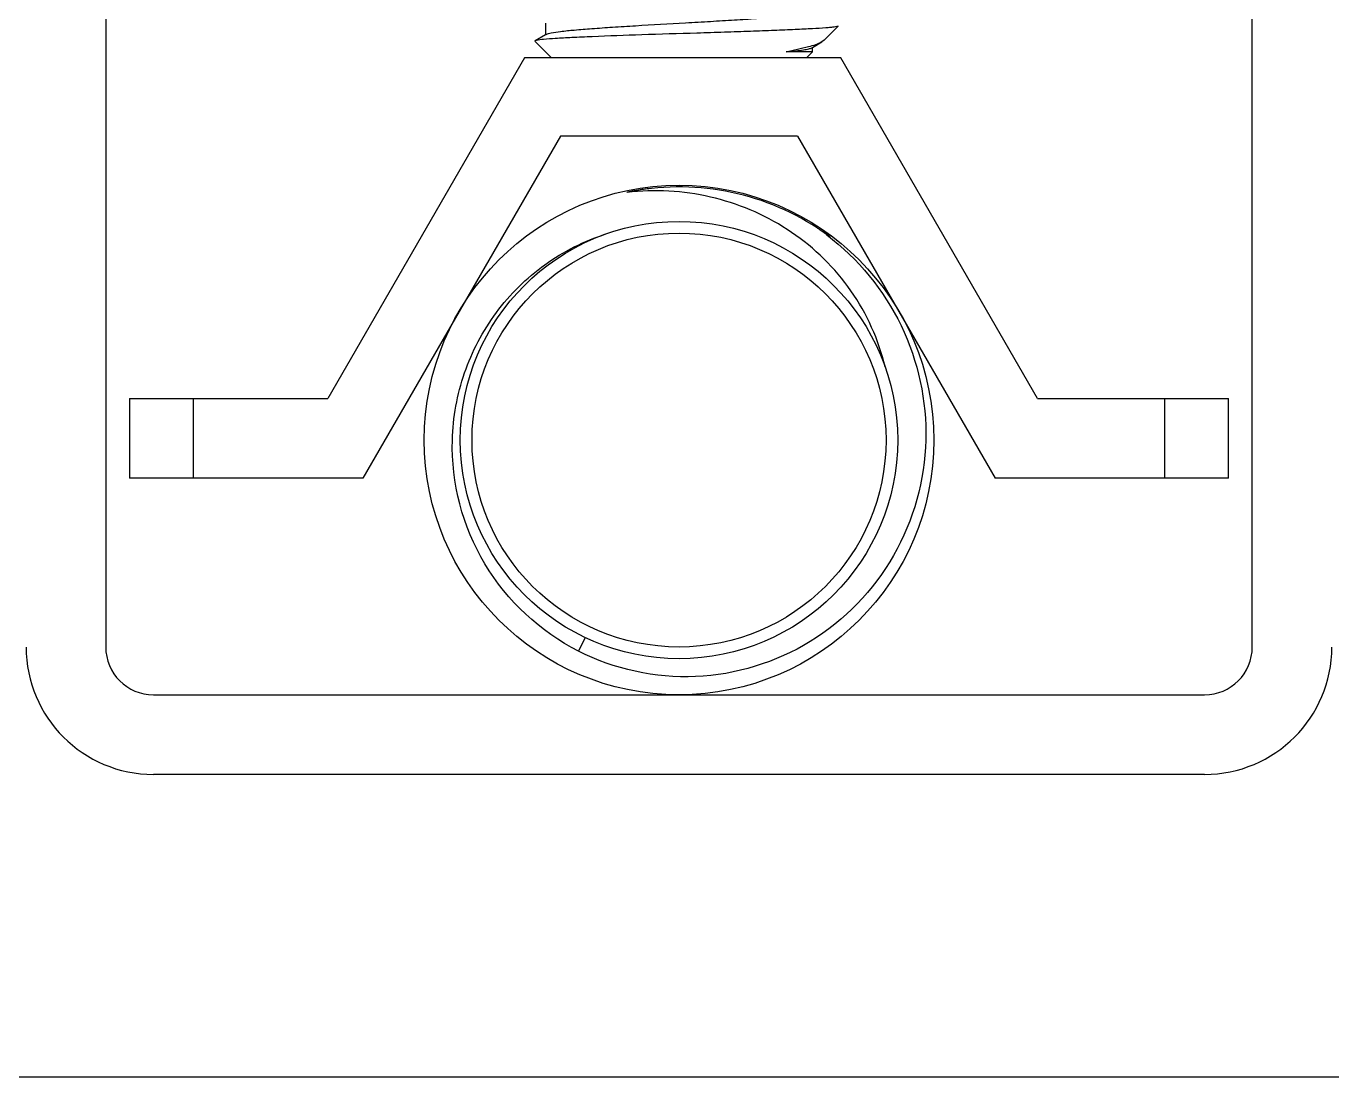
# Model space of a CAD drawing. Extents: x 27938 to 1507990, y 110129 to 923079.
# Drawn here: x 486060.3 to 486536.6, y 381981.9 to 382365.2 of the extents above; entities that cross this region are included whole.
import ezdxf

# ---------------------------------------------------------------- set-up
doc = ezdxf.new("R2010")
doc.units = 0
doc.header["$LTSCALE"] = 1000
doc.header["$MEASUREMENT"] = 0

msp = doc.modelspace()

# ---------------------------------------------------------------- linework, layer by layer
at = {"linetype": 'Continuous'}
for p, q in [((486089.38, 382522.04), (486089.38, 382138.71)), ((486507.56, 382138.71), (486507.56, 382522.04)), ((486249.8, 382366.3), (486249.8, 382362.08)), ((486250.03, 382362.22), (486249.8, 382362.08)), ((486351.36, 382360.04), (486356.55, 382365.23)), ((486356.55, 382365.23), (486356.5, 382365.19)), ((486245.97, 382359.86), (486245.91, 382359.7)), ((486252, 382353.61), (486245.91, 382359.7)), ((486249.8, 382362.08), (486245.97, 382359.86)), ((486346.91, 382357.32), (486347.14, 382357.46)), ((486347.14, 382357.46), (486350.54, 382359.44)), ((486347.14, 382355.82), (486347.14, 382357.46)), ((486351.36, 382360.04), (486350.54, 382359.44)), ((486242.16, 382353.61), (486170.4, 382229.32)), ((486357.45, 382353.61), (486242.16, 382353.61)), ((486347.14, 382355.82), (486337.51, 382355.82)), ((486344.93, 382353.61), (486347.14, 382355.82)), ((486429.21, 382229.32), (486357.45, 382353.61)), ((486255.21, 382325.04), (486183.17, 382200.28)), ((486341.73, 382325.04), (486255.21, 382325.04)), ((486341.73, 382325.04), (486413.76, 382200.28)), ((486352.1, 382289.27), (486352.29, 382289.13)), ((486352.29, 382289.13), (486352.39, 382289.05)), ((486353.48, 382288.39), (486353.62, 382288.29)), ((486098.09, 382229.32), (486098.09, 382200.28)), ((486098.09, 382229.32), (486170.4, 382229.32)), ((486121.32, 382229.32), (486121.32, 382200.28)), ((486429.21, 382229.32), (486498.84, 382229.32)), ((486475.61, 382200.28), (486475.61, 382229.32)), ((486498.84, 382200.28), (486498.84, 382229.32)), ((486183.17, 382200.28), (486098.09, 382200.28)), ((486498.84, 382200.28), (486413.76, 382200.28)), ((486264.2, 382142.18), (486261.83, 382137.19)), ((486106.8, 382121.29), (486191.16, 382121.29)), ((486191.16, 382121.29), (486490.13, 382121.29)), ((486207.93, 382092.25), (486106.8, 382092.25)), ((486490.13, 382092.25), (486207.93, 382092.25)), ((485479.54, 381981.9), (487117.4, 381981.9))]:
    msp.add_line(p, q, dxfattribs=at)
for radius in [92.93, 79.77, 75.5]:
    msp.add_circle((486298.47, 382214.22), radius, dxfattribs=at)
for centre, radius, start, end in [((486298.47, 382214.22), 92.35, 56.9142, 101.9142), ((486298.44, 382214.34), 92.22, 99.6229, 100.9604), ((486298.49, 382214.04), 92.53, 96.4409, 99.6221), ((486298.39, 382214.59), 91.97, 100.9605, 101.914), ((486289.78, 382213.56), 91.61, 95.2242, 96.5024), ((486296.74, 382215.84), 91.96, 54.7563, 55.46), ((486298.67, 382214.54), 91.97, 56.1178, 56.914), ((486296.62, 382215.68), 92.16, 52.9894, 54.7559), ((486298.58, 382214.39), 92.14, 55.3635, 56.1178), ((486298.44, 382214.2), 92.38, 53.431, 55.363), ((486106.8, 382138.71), 46.46, 180, 270), ((486106.8, 382138.71), 17.42, 180, 270), ((486490.13, 382138.71), 46.46, 270, 0), ((486490.13, 382138.71), 17.42, 270, 0)]:
    msp.add_arc(centre, radius, start, end, dxfattribs=at)
for points, knots in [([(486250.03, 382362.22), (486250.57, 382362.53), (486252.37, 382362.85), (486255.76, 382363.38), (486260.75, 382363.86), (486267.06, 382364.37), (486274.51, 382364.88), (486285.91, 382365.59), (486297.84, 382366.27), (486309.87, 382366.95), (486318.5, 382367.47), (486326.4, 382367.99), (486333.3, 382368.5), (486338.94, 382369), (486342.77, 382369.45), (486345.03, 382369.82), (486346.15, 382370.09), (486346.8, 382370.29), (486347.14, 382370.54), (486347.14, 382370.66)], [0, 0, 0, 0, 0.018976, 0.054803, 0.106452, 0.172137, 0.249523, 0.33584, 0.522662, 0.616451, 0.705988, 0.788055, 0.85971, 0.918396, 0.962045, 0.977754, 0.989231, 0.996485, 1, 1, 1, 1]), ([(486356.5, 382365.19), (486356.36, 382365.11), (486355.88, 382365.01), (486354.98, 382364.85), (486353.62, 382364.71), (486350.98, 382364.48), (486346.68, 382364.22), (486340.44, 382363.92), (486332.88, 382363.61), (486324.26, 382363.3), (486314.85, 382362.99), (486301.63, 382362.56), (486285.56, 382362.06), (486270.34, 382361.53), (486259.84, 382361.07), (486253.91, 382360.76), (486249.62, 382360.44), (486247.33, 382360.21), (486246.5, 382360.03)], [0, 0, 0, 0, 0.004521, 0.012961, 0.025337, 0.041576, 0.085186, 0.142522, 0.21184, 0.290971, 0.377381, 0.468257, 0.651262, 0.815293, 0.882867, 0.937432, 0.976969, 1, 1, 1, 1]), ([(486246.5, 382360.03), (486246.44, 382360.02), (486246.26, 382359.98), (486246.08, 382359.93), (486245.97, 382359.86)], [0, 0, 0, 0, 0.327761, 1, 1, 1, 1]), ([(486350.54, 382359.44), (486349.06, 382358.58), (486344.66, 382357.3), (486340.27, 382356.35), (486337.51, 382355.82)], [0, 0, 0, 0, 0.378609, 1, 1, 1, 1]), ([(486337.51, 382355.82), (486338.7, 382355.93), (486340.82, 382356.15), (486343.6, 382356.5), (486345.54, 382356.86), (486346.57, 382357.13), (486346.91, 382357.32)], [0, 0, 0, 0, 0.375937, 0.67081, 0.879434, 1, 1, 1, 1]), ([(486373.64, 382240.92), (486371.31, 382250.78), (486362.74, 382269.77), (486340.56, 382291.5), (486312.23, 382304.16), (486291.54, 382305.71), (486281.44, 382304.78)], [0, 0, 0, 0, 0.249705, 0.499631, 0.74973, 1, 1, 1, 1]), ([(486215.81, 382214.22), (486216.05, 382222.51), (486219.05, 382239.12), (486230.82, 382261.47), (486248.79, 382279.22), (486263.87, 382286.84), (486271.76, 382289.39)], [0, 0, 0, 0, 0.250031, 0.500035, 0.750022, 1, 1, 1, 1]), ([(486352.39, 382289.05), (486363.74, 382280.43), (486382.64, 382257.53), (486388.86, 382228.45), (486388.49, 382214.22)], [0, 0, 0, 0, 0.500074, 1, 1, 1, 1]), ([(486261.83, 382137.19), (486247.95, 382144.27), (486223.67, 382166.63), (486215.37, 382198.66), (486215.81, 382214.22)], [0, 0, 0, 0, 0.500109, 1, 1, 1, 1]), ([(486388.49, 382214.22), (486388.11, 382199.65), (486379.97, 382170.2), (486348.27, 382137.53), (486304.76, 382124.05), (486274.8, 382130.58), (486261.83, 382137.19)], [0, 0, 0, 0, 0.250101, 0.50014, 0.750107, 1, 1, 1, 1])]:
    msp.add_open_spline(points, degree=3, knots=knots, dxfattribs=at)

doc.saveas('drawing.dxf')
